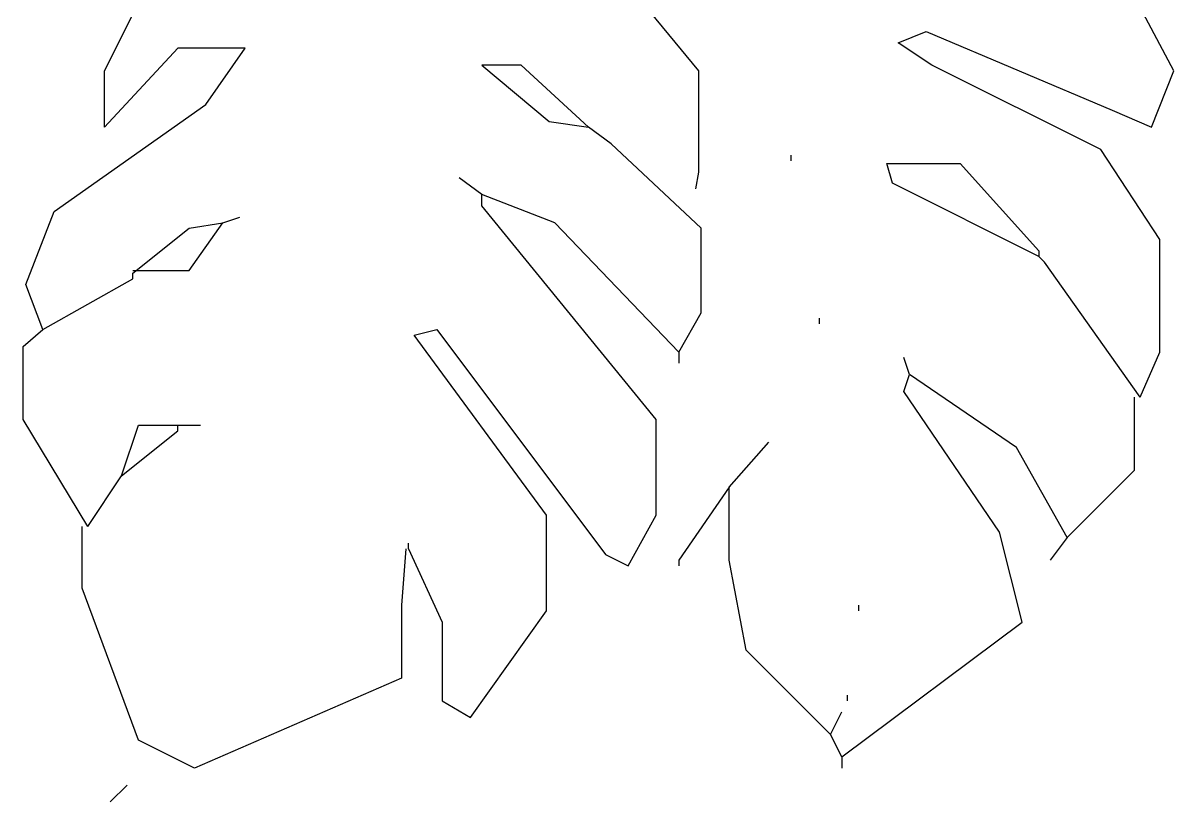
# Model space of a CAD drawing. Header units: millimetres. Extents: x 284148 to 331264, y 78716 to 101523.
# Drawn here: x 289338 to 290088, y 84617 to 85125 of the extents above; entities that cross this region are included whole.
import ezdxf

# ---------------------------------------------------------------- set-up
doc = ezdxf.new("R2010")
doc.units = ezdxf.units.MM

# ---------------------------------------------------------------- blocks, each defined once
blk = doc.blocks.new('A$C5D3F273F')
at = {"linetype": 'Continuous'}
for points in [[(656.3, 308), (645.31, 337.33), (663.67, 385), (762.65, 454.66), (788.28, 491.33), (744.34, 491.33), (696.63, 440), (696.63, 476.66), (736.96, 557.33), (821.29, 616), (846.97, 623.33)], [(989.94, 590.33), (1083.5, 476.66), (1083.5, 410.67), (1081.64, 399.66)], [(1371.29, 264), (1384.13, 293.34), (1384.13, 366.66), (1345.61, 425.33), (1235.65, 480.33), (1213.67, 495), (1231.93, 502.33), (1352.98, 451), (1378.61, 440), (1393.31, 476.66), (1360.3, 539), (1345.61, 557.33)], [(1011.96, 440), (967.97, 480.33), (942.29, 480.33), (986.33, 443.66), (1011.96, 440)], [(1070.61, 293.34), (1085.3, 318.99), (1085.3, 374), (1026.66, 429), (1011.96, 440)], [(1143.95, 417.99), (1143.95, 421.67)], [(1305.27, 355.66), (1209.96, 403.33), (1206.3, 416.16), (1254, 416.16), (1305.27, 359.33), (1305.27, 355.66)], [(942.29, 396), (927.64, 406.99)], [(894.63, 165), (916.6, 117.33), (916.6, 66), (934.96, 54.99), (984.47, 124.66), (984.47, 187), (898.34, 304.33), (912.99, 308), (1022.95, 161.33), (1037.65, 154), (1055.96, 187), (1055.96, 249.33), (942.29, 388.67), (942.29, 396)], [(1070.61, 293.34), (989.94, 377.66), (942.29, 396)], [(714.94, 346.5), (751.66, 346.5), (773.63, 377.66)], [(714.94, 344.67), (751.66, 374), (773.63, 377.66)], [(773.63, 377.66), (784.67, 381.34)], [(1371.29, 264), (1308.98, 352), (1305.27, 355.66)], [(656.3, 308), (714.94, 341), (714.94, 344.67)], [(1162.31, 311.66), (1162.31, 315.33)], [(685.65, 179.66), (643.46, 249.33), (643.46, 297), (656.3, 308)], [(1070.61, 293.34), (1070.61, 286)], [(1221, 278.66), (1217.29, 289.66)], [(1176.95, 29.33), (1294.34, 117.33), (1279.64, 176), (1217.29, 267.66), (1221, 278.66)], [(1323.63, 172.33), (1290.63, 230.99), (1221, 278.66)], [(1323.63, 172.33), (1367.63, 216.33), (1367.63, 264)], [(707.62, 212.66), (744.34, 241.99), (744.34, 245.67)], [(707.62, 212.66), (718.65, 245.67), (744.34, 245.67)], [(744.34, 245.67), (758.98, 245.67)], [(1103.61, 205.33), (1129.3, 234.67)], [(685.65, 179.66), (707.62, 212.66)], [(1103.61, 205.33), (1070.61, 157.67), (1070.61, 154)], [(1169.63, 43.99), (1114.65, 99), (1103.61, 157.67), (1103.61, 201.66), (1103.61, 205.33)], [(892.77, 165), (890.04, 128.33), (890.04, 80.66), (755.27, 22), (718.65, 40.33), (681.93, 139.33), (681.93, 179.66)], [(894.63, 165), (894.63, 168.66)], [(1323.63, 172.33), (1312.65, 157.67)], [(1187.99, 124.66), (1187.99, 128.33)], [(1180.66, 66), (1180.66, 69.67)], [(1169.63, 43.99), (1176.95, 58.67)], [(1176.95, 29.33), (1169.63, 43.99)], [(1176.95, 29.33), (1176.95, 22)], [(700.29, 0), (711.33, 11)]]:
    blk.add_lwpolyline(points, dxfattribs=at)

msp = doc.modelspace()

# ---------------------------------------------------------------- block references
msp.add_blockref('A$C5D3F273F', (288694.87, 84617.09))

doc.saveas('drawing.dxf')
